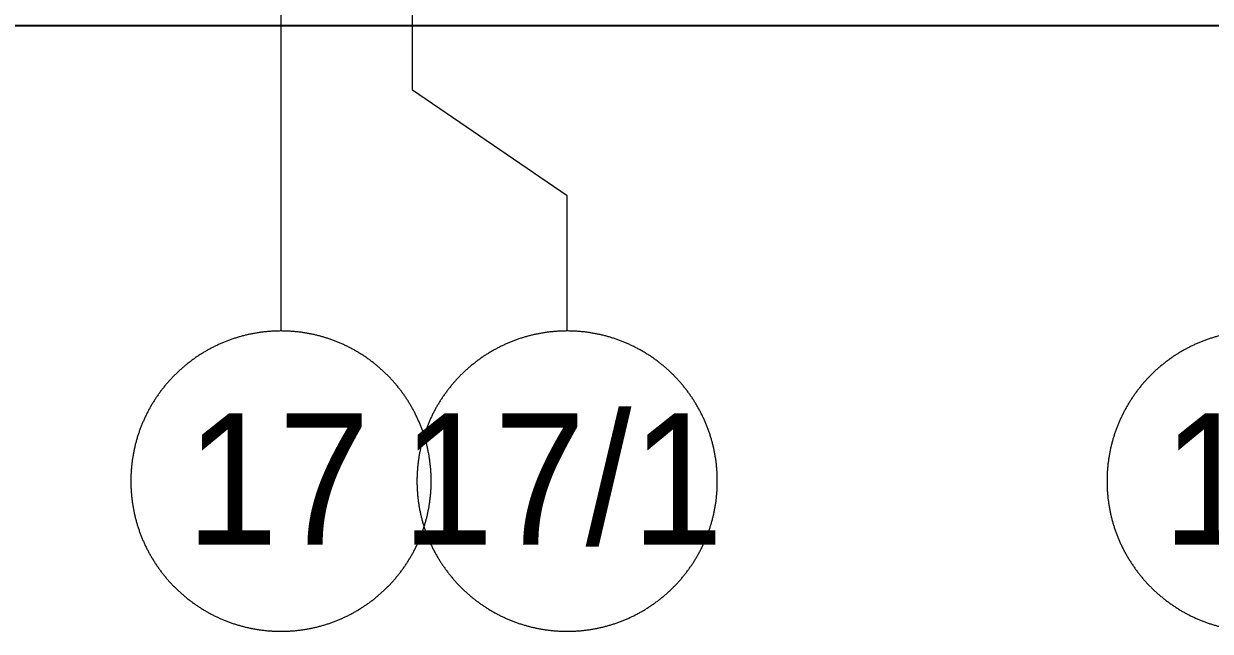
# Model space of a CAD drawing. Header units: millimetres. Extents: x 3914 to 443608, y -156176 to 78197.
# Drawn here: x 85346 to 91667, y -149619 to -146382 of the extents above; entities that cross this region are included whole.
import ezdxf

# ---------------------------------------------------------------- set-up
doc = ezdxf.new("R2010")
doc.units = ezdxf.units.MM
doc.linetypes.add('50_200_ШТРИХ_1Т_ш5_п1_п1_', pattern=[700, 500, -100, 0, -100])
doc.layers.add('Оси', color=7, linetype='Continuous', lineweight=9)
doc.layers.add('Оси-1', color=7, linetype='50_200_ШТРИХ_1Т_ш5_п1_п1_', lineweight=9)
doc.styles.add('Arial', font='arial.ttf', dxfattribs={"width": 0.9, "height": 700})

# ---------------------------------------------------------------- blocks, each defined once
blk = doc.blocks.new('Ось сетки - D8-29747960-Объем проектирования 1 этажа')
at = {"layer": 'Оси-1'}
for start, end in [(360, 180), (180, 360)]:
    blk.add_arc((0, 0), 4, start, end, dxfattribs=at)

msp = doc.modelspace()

# ---------------------------------------------------------------- linework, layer by layer
msp.add_line((98537, -146392.7), (25967, -146392.7))
at = {"layer": 'Оси'}
for points in [[(86717, -148019), (86717, -145978.3)], [(88241.2, -148019), (88241.2, -147299.5), (87417, -146736.2), (87417, -146212.7)]]:
    msp.add_lwpolyline(points, dxfattribs=at)

# ---------------------------------------------------------------- block references
at = {"layer": 'Оси-1', "xscale": 199.9999999999999, "yscale": 199.9999999999999, "zscale": 199.9999999999999}
for p in [(86717, -148819), (88241.2, -148819), (91917, -148819)]:
    msp.add_blockref('Ось сетки - D8-29747960-Объем проектирования 1 этажа', p, dxfattribs=at)

# ---------------------------------------------------------------- texts
at = {"layer": 'Оси', "char_height": 700, "attachment_point": 1, "style": 'Arial'}
for s, insert, width in [('17', (86211.8, -148457.7), 1212.151), ('17/1', (87360.6, -148457.7), 2121.265), ('18', (91411.8, -148457.7), 1212.151)]:
    msp.add_mtext(s, dxfattribs=dict(at, insert=insert, width=width))

doc.saveas('drawing.dxf')
